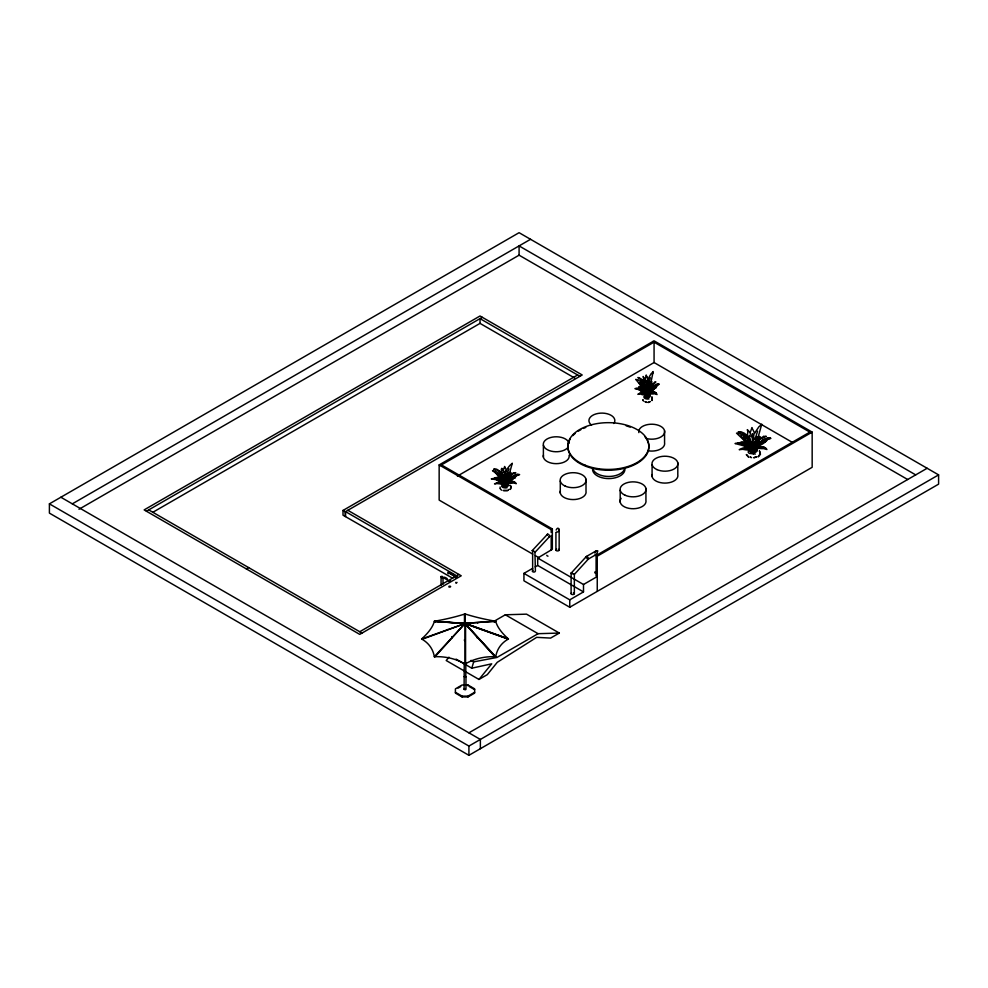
<?xml version="1.0" encoding="UTF-8"?>
<svg xmlns="http://www.w3.org/2000/svg" width="988" height="988" viewBox="0 0 988 988"><rect width="100%" height="100%" fill="white"/><g stroke="black" fill="none" stroke-linecap="round" stroke-linejoin="round"><path stroke-width="1.48" d="M747.916 431.67L747.286 429.644L750.028 432.324L752.448 438.61L752.708 441.735L750.151 444.884L751.485 446.243L750.695 446.057M753.301 450.726L749.46 443.97L750.25 442.056M649.758 383.628L649.536 384.048A23.416 9.151 72.5 0 0 648.412 388.161C645.473 389.84 647.98 381.109 651.339 381.973C653.278 379.8 649.82 387.765 648.634 388.58M643.509 378.972L644.917 384.542M645.25 388.679C644.114 390.445 646.436 392.977 647.918 390.89M508.289 479.625L509.499 473.82M650.919 391.47L651.092 391.137A14.684 10.819 -39.6 0 1 653.982 387.778L655.13 386.777M768.022 439.141C762.044 446.551 750.917 448.984 764.49 439.425M505.621 480.81C507.523 480.6 501.571 464.039 501.447 469.386M758.142 439.092L756.61 444.02L759.463 439.141L763.563 436.387M645.04 380.368L646.238 375.02L646.831 376.712M757.796 444.02L757.191 445.106L757.895 443.723M753.078 446.131L753.708 450.009M502.978 479.686C504.065 484.923 507.869 491.715 506.449 480.329C507.079 496.186 504.016 470.93 497.359 470.399M652.969 372.575L650.882 382.689M647.572 395.571L648.289 387.345M648.486 387.382L647.77 395.645L645.596 390.717L645.794 388.408A18.439 5.743 76.6 0 0 645.386 384.999M646.572 389.889L646.214 391.581M745.298 444.686L752.733 451.849L749.262 447.725L749.781 446.514L748.966 445.39L742.47 442.97M647.449 397.015L648.116 388.753M647.646 396.954L648.486 388.58M647.992 395.966L648.548 390.445M648.177 395.99L648.721 390.482M502.435 482.613C503.633 480.119 499.051 479.069 497.162 478.908M505.992 484.898L503.547 480.489L503.732 478.427A16.24 5.817 74.3 0 0 503.164 474.635M556.133 530.037C558.652 524.702 560.776 532.495 556.392 532.137M748.373 447.008L735.035 443.513L737.678 442.982M751.72 446.082L751.164 451.146L751.992 446.082M504.584 481.428L503.929 485.491L504.386 481.403L506.412 481.378L510.808 479.007M648.955 386.839C647.412 389.828 644.942 383.986 643.534 385.481M505.547 486.071C503.485 479.588 509.4 477.76 510.29 472.338M505.56 486.01L506.054 481.724M753.424 450.269L753.968 445.909M754.795 441.599L753.708 450.343L754.918 443.118A1.272 0.766 -32 0 1 755.314 442.859L756.956 441.574L759.34 436.338M509.153 478.563L507.783 481.119M753.239 451.812L754.14 443.303L756.425 438.203M647.399 396.67C647.041 391.446 651.734 388.321 655.229 384.851C657.193 383.221 661.972 384.209 657.588 384.653M647.622 396.645L648.252 391.297A18.649 3.162 83 0 1 648.906 389.198L649.19 388.84M505.757 486.022L506.152 481.428M505.757 485.726L506.14 481.391M506.177 485.12L506.918 480.18M506.375 485.145L507.116 480.205M750.127 432.868L751.954 427.594L752.733 429.582A2.853 2.421 4.4 0 1 753.004 429.829L754.61 433.3M754.029 450.689L754.721 446.131M754.289 450.713L754.98 446.156M441.056 585.489L441.093 576.412L442.649 576.486M508.993 478.353C509.746 479.538 502.114 478.019 504.67 481.329M652.537 384.196L651.648 385.295A18.439 14.314 29.5 0 0 649.894 389.136C647.041 387.852 659.663 379.886 654.723 382.294M500.126 486.998L500.101 488.443M503.188 470.56L504.658 466.472L505.239 467.966M501.719 482.058L498.767 479.884M652.87 373.192L653.105 371.55L651.475 373.489M768.207 438.944L770.541 438.203L767.565 438.153L762.761 439.759L756.87 445.551L754.215 446.329L755.487 442.204M760.204 453.801L758.364 456.456M505.942 481.28L506.35 480.971A16.598 3.026 82.5 0 1 506.968 479.094L507.079 478.958M760.587 438.388L756.178 444.168M648.758 395.249L651.055 386.296L654.587 382.307M753.177 451.393L754.696 446.341M753.721 450.158L754.363 446.564L753.708 446.453A1.445 0.667 -11.6 0 0 753.375 446.428C749.756 446.292 753.585 443.081 755.45 444.192A3.026 0.667 -4.5 0 0 755.771 444.217L756.919 445.403L757.648 444.316M756.265 444.155L759.933 439.302L766.318 436.313L763.749 436.4M755.005 439.401L757.586 431.151M650.413 384.826L649.869 386.555L648.622 387.111M756.783 449.861L755.178 449.849L756.549 444.279M534.928 551.502L535.397 571.138C535.039 573.102 530.507 571.558 532.977 570.323M639.372 386.938C636.111 386.259 646.535 389.939 644.769 388.914A18.649 13.857 38.3 0 0 641.916 384.295L641.706 384.036M747.83 431.954C745.94 439.623 752.35 443.13 751.399 450.293M648.202 395.385L648.523 394.743L649.079 396.015L648.61 394.817L650.018 394.842L649.017 396.176A3.038 1.334 86.1 0 0 648.795 396.534L647.758 397.892L647.054 394.644M501.373 469.621L502.126 477.97L505.486 484.923M509.623 472.832L512.303 463.236L510.388 465.002A3.507 3.186 -35.7 0 0 510.067 465.212C507.597 468.04 503.732 473.203 506.152 476.784M501.768 482.576L501.916 484.169L504.559 482.762M751.399 443.032L750.892 442.698A17.167 5.916 74.9 0 0 750.794 441.809M643.62 378.219L643.139 376.465L646.004 381.257L646.918 387.914M758.129 437.141L761.76 424.21L759.34 426.47A4.199 3.705 -30.9 0 0 758.945 426.717L753.955 434.103L753.226 440.129M508.894 475.314L509.153 474.475M650.326 377.712L649.709 379.911A23.416 9.966 -70.6 0 0 648.783 384.258M594.838 553.008L596.406 550.724L597.802 550.847L596.826 554.157L588.082 559.208A1.593 0.716 50.5 0 1 587.23 558.825M456.061 659.12L471.782 668.197L473.684 661.861L496.927 657.465L538.09 633.691L559.307 633.061L526.542 614.153L505.325 614.783L493.383 621.674M645.806 388.753L646.066 393.804M750.645 444.649L753.276 449.478M749.176 450.009C751.88 449.392 752.905 447.107 757.302 450.367L757.302 450.861C755.709 453.183 751.139 453.369 749.46 451.059L751.88 448.984L750.151 448.577M757.512 439.129L756.45 440.981M639.421 386.901C643.312 386.333 647.041 393.545 648.091 396.843M647.634 388.309C648.98 394.867 644.991 388.025 643.83 385.234M508.684 476.018L507.202 477.105M508.351 479.205L511.29 474.549M644.855 389.494L643.793 389.334L635.778 379.38L638.075 380.108M657.687 385.271C661.664 381.417 648.313 390.211 650.475 390.05A18.649 14.622 26.7 0 1 653.488 386.679L654.797 385.777M506.597 478.871L506.585 478.167A20.39 9.201 69.1 0 1 507.77 474.487L508.388 473.585M508.993 468.794L508.252 470.77A19.427 9.855 -65.4 0 0 507.14 474.672M648.783 390.803C650.66 394.595 652.809 384.394 657.316 384.801M758.352 445.712L764.49 440.66M647.696 395.78L645.226 390.112A14.684 8.694 58.7 0 0 644.547 388.803M754.079 450.775L755.079 449.861M508.178 478.637L509.265 476.846M513.007 478.624C507.536 483.774 509.191 478.056 513.711 476.191C514.958 474.87 521.108 474.092 517.379 475.302M651.808 400.424L652.055 397.497M652.006 400.548L651.919 396.707M504.609 479.773L504.436 480.934L505.313 481.23M650.153 390.655L650.672 383.962M751.905 450.306L755.808 445.934M646.732 388.235L645.93 389.149L646.325 395.286M511.265 481.774L506.486 484.095L508.289 484.108L507.017 485.318A3.05 1.655 86.4 0 0 506.733 485.639L506.399 486.01M508.746 478.476L510.055 475.87M647.622 395.682L650.215 390.532M449.54 573.583L448.157 573.645A1.272 0.976 36.7 0 1 447.712 572.954L448.132 572.114L449.083 572.435M503.127 478.686L505.597 484.812M657.292 385.752C655.637 388.469 644.831 397.028 654.55 388.247M507.202 480.699C508.252 482.873 512.154 480.106 513.674 478.34M649.622 383.875L650.104 383.048M751.164 443.143L751.646 450.232M756.759 449.997L755.203 451.751A4.57 2.445 83.3 0 0 754.857 452.183L753.301 453.788L753.214 452.158M442.97 577.498L441.784 577.733L441.056 576.634M466.324 624.972L466.719 623.873L508.03 638.693L507.276 639.372L508.03 638.693M503.719 478.772L504.201 485.948M748.534 450.886L748.175 452.208L749.213 453.393L755.388 454.035M753.091 449.577L749.213 444.378L743.754 442.748L739.234 442.908L741.457 442.019A2.631 0.877 14.7 0 1 741.593 441.834C746.866 441.191 751.016 446.551 753.474 450.503L758.167 443.908L763.823 440.129M757.117 445.205L767.417 439.203A3.977 1.766 -21 0 0 767.824 439.018C774.728 438.277 767.812 437.462 765.416 439.005M508.758 489.468L508.153 490.344M647.906 396.213L650.697 391.643M505.733 484.873L509.153 479.526M654.624 388.136L655.921 387.926L654.624 387.592M755.734 446.218L758.117 445.724M516.934 474.845L519.614 474.635L517.379 474.129L513.711 475.376L508.647 480.242L516.613 474.993M647.436 391.211L647.239 390.668A18.439 8.225 -69.4 0 0 646.238 387.395L645.72 386.567M510.401 475.376L513.34 472.906L515.761 472.659L512.71 473.697L509.376 476.698M434.325 621.267A54.55 10.782 -9.6 0 0 465.027 613.931A54.55 10.782 9.6 0 0 495.729 621.267A54.55 21.131 25.5 0 0 508.437 639.001A54.55 35.766 31.7 0 0 495.729 656.724A54.55 46.115 17.9 0 0 465.027 664.072A54.55 46.115 -17.9 0 0 434.325 656.724A54.55 35.766 -31.7 0 0 421.604 639.001A54.55 21.131 -25.5 0 0 434.325 621.267L463.533 623.317L463.533 625.046L465.027 625.404L466.509 625.046L466.509 623.317M649.227 391.656L651.574 389.445M503.238 480.316L505.844 484.972M756.252 438.437L756.919 437.647M513.945 477.933L516.835 475.808M508.425 479.39L511.241 477.933M506.856 484.318L509.252 481.23M508.956 479.798L513.809 475.907M509.561 480.946L514.378 476.772M448.935 657.181L446.206 660.527L478.97 679.448L487.294 674.643L497.236 662.331L536.657 637.346L550.6 638.087L559.307 633.061M478.97 679.448L491.703 663.825L471.782 668.197M754.573 450.158L757.957 446.045M747.484 440.327C747.471 440.45 755.61 441.772 754.116 445.823M571.113 593.627L571.113 573.176L586.316 556.54L596.406 550.724M571.113 573.176L574.349 574.386L573.534 573.806M646.72 396.978C648.153 394.867 653.216 389.198 655.797 392.866M510.191 489.295L511.018 487.072L510.216 485.54M510.388 489.418L511.278 487.047L510.426 485.404M494.506 621.847L495.507 621.489L494.963 622.107M532.223 550.612L535.348 551.971L549.55 536.583A1.68 0.753 50.7 0 0 549.316 535.397L548.809 534.718A1.593 0.716 50.7 0 0 547.661 534.051L532.223 550.612L532.977 550.711M574.3 574.448L588.416 559.01A1.68 0.753 50.5 0 0 588.169 557.825L587.662 557.158A1.593 0.716 50.5 0 0 586.514 556.491L586.316 556.54M639.397 393.459L637.878 394.336L639.767 394.076A3.038 2.89 -12.4 0 1 640.434 394.051C644.868 396.472 646.152 391.396 647.251 396.608M434.325 656.724L463.755 624.848L463.323 624.144L421.604 639.001M435.004 656.785L463.755 624.848L464.027 625.416M654.155 392.446L648.881 393.953L649.696 393.533A14.684 8.2 61.5 0 1 651.882 392.322L652.228 392.248M504.51 478.501L503.682 479.131L504.386 485.911M549.55 536.583L549.217 536.768A1.593 0.716 50.7 0 1 548.97 536.731M755.906 445.909L757.018 444.921M464.088 676.669L465.966 676.669L465.966 689.402L465.274 689.797L464.088 689.402L464.249 662.837M464.088 689.105L464.78 688.71M504.72 486.047L509.129 482.403M649.561 389.655L652.364 387.988M645.856 393.718L647.214 393.224M651.203 373.711C648.795 377.194 646.152 382.22 647.683 386.407M507.795 482.799L507.017 483.317L510.759 481.736M655.242 393.743C647.165 394.965 650.931 391.125 655.649 392.903A3.038 1.037 49.4 0 1 656.081 393.187L656.328 393.409M650.339 393.669L648.054 395.324M749.88 443.587L753.449 450.59L753.276 446.008M649.709 389.902C651.228 386.629 643.324 391.038 647.967 391.668M496.272 483.083L494.531 483.898L496.655 483.638A4.421 4.199 -15.5 0 1 497.409 483.601L503.225 484.256L499.582 483.021M763.465 442.192L761.18 443.698M513.686 478.18L515.403 477.76L514.168 477.513M754.029 450.269L756.697 448.317L762.65 447.749M502.423 484.972C499.706 487.442 505.473 488.492 507.202 487.702M639.52 393.335C641.842 390.47 646.547 395.879 644.732 393.619M449.009 586.242C447.811 587.885 452.306 586.909 449.948 586.094M756.042 448.651C753.832 449.182 765.342 443.933 764.7 448.651M761.513 447.688L757.685 448.132L759.155 447.218M741.037 448.96L739.209 449.664L741.877 449.392A6.052 5.829 -17 0 1 742.902 449.342C755.314 451.998 749.151 445.341 741.618 448.49M759.204 445.045L758.364 446.02M508.845 482.996L514.229 482.996M508.264 482.601C509.66 480.02 517.934 482.49 512.71 481.687M503.559 478.896L497.977 473.585M750.559 441.019L750.497 439.944A17.167 5.916 74.9 0 0 750.349 439.067M650.635 393.434L653.216 392.965M449.009 581.45L450.676 581.067L449.948 581.067M508.894 482.959L512.599 482.403M756.215 448.552L759.957 447.305M505.14 485.997L501.83 482.502M758.129 444.143L759.364 443.414M757.265 443.069L761.217 441.513M758.191 456.876L760.476 454.27L759.451 450.861M49.4 503.855L519.083 232.686L938.6 474.882L938.6 484.145L468.917 755.314L49.4 513.118L49.4 503.855L468.917 746.064L938.6 474.882M72.309 503.855L530.544 239.294M78.978 509.265L519.083 255.176L907.676 479.513M146.434 511.228L482.317 317.309M152.732 512.352L480.032 323.385L574.991 378.219M452.689 578.252L343.009 515.193L343.009 510.438L577.634 374.983M246.333 568.903L248.618 567.581M343.009 510.438L345.306 511.759L582.216 374.983L480.032 315.987L144.137 509.907L359.743 634.382L461.235 575.782L347.825 510.302M532.717 554.12L439.154 500.101L439.154 464.916L654.068 340.835L812.161 432.114L812.161 467.299L569.755 607.25L523.936 580.796L523.936 573.386L532.68 568.335M440.302 465.57L654.068 342.157L654.068 362.534L457.395 476.08M359.743 631.727L458.951 574.46M439.154 464.916L551.193 529.593L552.341 528.938L552.341 549.303L551.193 549.97L551.193 535.422M537.682 558.035L583.5 584.501L583.5 591.898L537.682 565.445L537.682 558.035L551.193 549.97M434.683 621.415L463.891 623.465L434.683 621.415L435.214 622.032M535.175 566.89L537.682 565.445M583.5 584.501L597.246 576.56L596.097 575.893L596.097 555.528L809.864 432.114M596.097 555.528L597.246 556.182L812.161 432.114M523.936 573.386L569.755 599.84L583.5 591.898M495.359 656.6L466.151 624.922L494.827 656.6M458.062 688.117L460.717 686.586M455.406 692.292L462.051 696.132L468.003 696.132L474.648 692.292M468.003 696.923L474.648 693.094L474.648 688.858L468.003 685.017L462.051 685.017L455.406 688.858L455.406 693.094L462.051 696.923L468.003 696.923L468.003 696.132M468.917 732.824L927.139 468.275M507.338 479.97L508.227 479.674L506.906 484.157M510.561 479.131L511.451 478.686M756.549 456.765L753.893 457.58M756.586 456.975L753.906 457.802M754.005 449.985C756.944 447.28 759.389 448.91 764.379 448.651M756.4 448.49L755.697 448.799M636.741 388.235L634.926 388.642L636.988 388.877M750.398 441.488L746.916 436.992L742.111 433.127A3.816 1.667 33.4 0 1 741.741 432.868L738.061 432.102L741.086 431.805L744.458 433.287L747.805 436.079L750.312 439.882M455.863 582.315L456.098 583.34L457.036 582.401M747.57 440.265L752.436 445.6M496.532 469.794L493.654 469.139L496.606 469.164L500.089 471.449L503.398 476.055L503.806 478.204M596.406 554.466L595.258 554.577M759.439 447.082L765.021 447.626A4.668 1.507 42.2 0 1 765.638 447.959L766.898 449.565L765.416 448.676M493.358 478.488L491.283 478.884L495.865 479.637L501.62 482.107M422.012 639.322L463.323 624.144M496.729 482.823L500.669 482.44L503.102 483.787M465.595 624.762L464.817 624.885M764.218 441.513L765.749 441.475L764.169 441.179M507.536 490.443L503.732 490.554M507.56 490.628L503.127 490.493M646.658 393.99L647.35 393.261M503.065 482.663L503.386 482.613A13.326 2.939 -80.8 0 1 504.189 483.243L505.14 485.701M506.239 478.674L504.893 478.192L505.844 475.006L508.4 472.795L511.092 472.795L510.216 472.449M737.937 442.908L745.557 444.279L752.967 450.405L747.348 446.107L741.58 443.822M509.475 482.268L512.834 481.885M652.031 392.285L652.759 392.174M510.537 481.774L511.339 481.662M505.288 483.75C494.914 488.319 517.428 486.145 505.288 483.75L506.029 486.528L505.239 480.971L506.226 486.652M748.941 447.749L747.323 447.885L741.803 444.02A4.656 3.544 84.2 0 0 741.494 443.822M504.584 482.762L505.646 483.169L504.337 483.379M639.681 388.827L639.038 388.877M496.902 478.933L495.198 478.958L496.149 479.427A3.125 2.396 80.1 0 1 496.631 479.686L500.768 482.601M751.967 448.997L752.967 451.318M571.163 573.114L572.719 573.46M759.686 447.329L760.711 447.28M751.473 448.947L752.708 451.306M495.037 621.23L465.83 623.28L495.729 621.267M504.053 483.391L502.299 482.799M645.695 393.076L645.757 393.063A14.684 2.248 -83.7 0 1 646.362 393.804L646.523 394.064M741.432 443.069L740.358 443.18M753.362 443.303L754.19 443.365M654.389 392.434L655.229 392.545M503.176 480.39L501.793 480.119L496.532 473.857M749.559 443.995L747.941 443.896M762.995 447.737L765.132 448.577M639.915 388.803C644.09 388.482 644.188 392.631 645.979 393.879M744.742 448.515L750.201 449.503M514.476 482.996L516.193 483.712L515.403 482.601M464.471 614.919L465.113 614.919M464.928 625.169L465.57 625.169L465.57 663.837M464.928 640.076L464.274 640.076L464.928 640.669M464.928 663.837L465.57 663.714M493.963 478.377L499.792 479.896L505.152 484.824M498.866 483.009L499.854 483.033M655.464 393.743L657.008 394.583L656.452 393.557M750.176 444.896L748.731 444.822L747.052 443.044M637.26 388.123L642.126 389.803L647.066 395.509M646.337 391.754L646.201 396.336M754.486 449.824L752.325 449.861L753.041 452.01M641.669 393.422L642.521 393.471M502.657 479.513L498.051 477.735L494.519 477.784L498.409 477.328L504.152 481.045L501.398 479.304L496.248 473.524M638.779 388.864L638.162 388.815L639.051 389.371A3.038 2.075 81.2 0 1 639.483 389.667L644.633 393.533M751.25 448.947L748.583 448.231L748.731 449.219M506.399 484.132L504.794 484.046L505.325 485.516M495.099 471.202L492.506 470.609L496.458 473.771M653.019 392.952L653.76 393.039M642.286 393.446L645.362 394.397M761.229 447.663L762.279 447.799M504.176 481.218L503.3 480.995M648.424 394.867L647.066 394.644M636.729 388.827L644.102 392.421L641.373 389.939M513.093 481.724L514.748 482.243A3.149 1.161 42.2 0 1 515.217 482.49L515.378 482.589M495.433 471.251L499.52 473.413L502.336 476.204M751.386 445.823L749.966 445.156M645.337 390.643C643.336 390.137 637.791 381.739 639.73 382.813M638.371 380.17L641.99 382.689L644.756 386.357M647.387 390.186L647.597 395.879C641.953 383.418 648.338 393.953 645.349 390.803A18.649 11.313 -57.3 0 0 643.015 388.148L642.62 387.889M496.421 479.205L501.62 481.712M745.162 442.562L750.547 445.996M646.535 402.425L645.905 402.215A2.791 1.618 0 0 1 644.991 401.573M467.126 624.181L508.437 639.001M466.719 624.255L508.03 639.063M503.411 476.821L504.028 477.537A15.228 8.015 -64 0 1 505.226 480.427C504.51 480.069 496.692 471.745 505.127 477.698M499.187 477.772L500.175 478.18M759.402 436.721L760.439 437.202L757.179 436.931L754.153 438.746L752.671 441.142L752.844 443.192M639.434 389.099L640.693 389.655A14.684 11.794 -17.6 0 1 643.843 391.878L644.09 392.187M741.531 436.054L740.839 435.745L746.471 442.365M750.213 456.925L750.942 457.271M499.903 478.056L503.485 480.971M748.558 457.123L746.286 454.628M642.002 387.543L642.855 388.025M744.544 444.279L745.582 444.847M744.31 436.82L744.989 437.178M753.523 451.244L750.361 449.552M645.596 388.951L644.46 388.173L643.645 381.739C643.126 378.565 634.222 376.008 639.557 378.54M915.691 474.882L519.083 245.913L519.083 255.176M652.92 341.502L811.012 432.769M654.068 362.534L792.561 442.488M579.919 376.305L480.032 318.63L480.032 323.385M441.451 464.916L552.341 528.938M535.385 555.664L539.399 557.973M456.654 575.782L345.541 511.623L345.541 516.391M443.291 577.622L448.478 580.623M505.325 614.783L538.09 633.691M477.933 622.811L477.463 622.872M471.066 660.342L473.684 661.861M469.337 686.586L474.648 689.649M148.719 509.907L362.028 633.061M60.861 497.236L480.366 739.444L480.366 748.706M655.242 392.557L655.896 393.162M745.125 437.252L746.595 438.166M503.287 483.972L506.585 485.96M750.312 444.637L749.163 442.933M500.41 475.006L501.422 475.784M501.546 490.209L500.274 488.801M645.485 394.521L648.35 396.806M748.385 456.715L746.619 454.566M743.519 436.857L749.596 443.698M745.718 435.091L750.411 440.92M644.201 392.236L647.091 395.608M750.559 441.426L751.201 442.044M499.656 471.745L503.682 477.933M639.94 378.898L645.497 386.716L647.572 397.053M454.863 576.646L454.307 576.103A9.053 5.224 60 0 0 450.664 574.003L456.357 577.511A10.028 5.792 60 0 0 452.492 573.954M505.461 468.164L506.968 471.894M751.041 441.858L752.683 444.798M466.509 625.046L495.729 656.724M640.669 382.838L641.298 383.554M747.731 443.847L736.517 433.127L739.827 433.905A4.026 2.742 24.6 0 1 740.247 433.954L745.495 436.548L749.46 440.413M642.274 380.812L642.879 381.541M647.029 376.934L648.659 382.097M643.41 400.992L642.83 399.967M502.386 478.81L503.263 480.168M759.5 451.331L760.217 452.924M463.323 624.515L463.718 625.243M750.732 442.13L751.09 442.859M643.04 399.881L643.373 400.535M645.04 389.741L647.498 395.966M644.966 384.715L645.806 387.679M751.004 442.587L753.078 450.565L752.942 446.008L753.486 449.935M646.35 394.051L647.066 396.596M647.128 394.422L647.967 397.534M749.46 435.239L749.707 436.19M502.633 472.276L502.818 473.054M749.756 436.4L749.941 437.165M645.843 387.778L645.757 387.407A23.416 18.896 -15 0 0 643.447 382.319M644.732 381.479L644.917 382.356M647.955 396.41L647.239 391.273L647.807 396.349M646.757 380.281L646.881 382.195A18.649 1.457 86.8 0 1 647.004 384.11M752.51 433.609L752.77 437.857M505.041 471.153L505.14 472.857A16.598 1.087 87.4 0 1 505.226 474.573M647.152 390.174L647.362 395.892M505.3 480.23L505.448 484.812M505.609 481.761L505.708 484.799M677.805 462.792L677.805 474.697A12.955 7.484 0 0 1 664.813 483.095A12.955 7.484 0 0 1 652.105 474.561M664.566 430.793L664.566 442.698A12.955 7.484 0 0 1 647.683 450.713M652.08 464.607L652.08 476.512M645.93 488.43L645.93 500.336A12.955 7.484 0 0 1 631.246 508.659A12.955 7.484 0 0 1 621.131 498.31M620.192 490.246L620.192 502.151M597.246 556.182L597.246 591.367M586.008 479.279L586.008 491.184A12.955 7.484 0 0 1 573.028 499.57A12.955 7.484 0 0 1 560.307 491.048M574.349 574.386L574.349 593.615M569.755 599.84L569.755 607.25M560.282 481.094L560.282 493M559.159 529.222L559.159 549.995M555.923 532.544L555.923 549.995M551.193 529.593L551.193 532.507M543.388 445.18L543.388 457.086M532.631 550.637L532.643 570.471M468.917 746.064L468.917 755.314M468.003 685.017L468.003 685.82M465.805 662.837L465.805 676.941M465.113 623.218L465.113 614.178L464.471 614.178L464.471 623.218M465.027 613.931L465.027 622.971M465.027 624.181L465.027 664.072M462.051 696.132L462.051 696.923M443.007 577.276L443.007 584.204M345.306 511.759L345.306 516.514M596.406 573.373A1.618 0.939 0 0 1 594.899 572.793A1.618 0.939 0 0 1 595.258 571.78M586.427 557.874A1.68 0.753 50.5 0 1 586.18 556.689M573.534 592.812A1.618 0.939 0 0 1 573.88 594.282L573.546 594.43A1.618 0.939 0 0 1 571.447 594.196A1.618 0.939 0 0 1 571.583 592.961M558.689 549.34A1.618 0.939 0 0 1 558.578 550.711A1.618 0.939 0 0 1 556.219 550.538A1.618 0.939 0 0 1 556.726 549.192M547.389 535.076A1.68 0.753 50.7 0 1 547.327 534.249M548.019 556.158A1.618 0.939 0 0 1 546.821 555.256M451.133 573.324A10.028 5.792 60 0 1 451.812 573.596M444.526 577.165A10.176 5.879 60 0 1 445.205 577.437M445.884 577.795A10.176 5.879 60 0 1 447.255 578.733M624.391 469.535A16.203 9.349 0 0 1 608.731 476.475A16.203 9.349 0 0 1 593.084 469.535M624.935 469.238A16.203 9.349 0 0 1 608.731 478.587A16.203 9.349 0 0 1 592.541 469.238M644.991 436.857A40.508 23.379 0 0 1 610.312 470.202A40.508 23.379 0 0 1 570.237 438.944M572.842 435.597A40.508 23.379 0 0 1 575.078 433.522M578.375 431.126A40.508 23.379 0 0 1 580.87 429.669M583.34 428.446A40.508 23.379 0 0 1 585.798 427.421M626.207 425.853A40.508 23.379 0 0 1 630.183 427.137M507.338 478.241A13.313 2.853 -81.1 0 1 507.597 476.932M647.844 394.41A2.729 1.568 0 0 1 650.092 396.546A2.729 1.568 0 0 1 645.942 397.25A2.729 1.568 0 0 1 645.843 394.743M649.017 398.868A3.619 2.087 0 0 1 644.719 398.263A3.619 2.087 0 0 1 644.621 395.719M649.771 401.671A2.754 1.593 0 0 1 647.967 402.301M646.547 402.215A2.754 1.593 0 0 1 645.399 401.721M650.153 401.499A2.791 1.618 0 0 1 647.98 402.511M648.708 389.741A14.684 2.161 -84 0 1 649.079 386.814M643.349 386.888A14.684 8.694 58.7 0 1 643.768 387.518M751.596 457.654A3.31 1.914 0 0 1 750.164 457.148M568.174 447.194A12.955 7.484 0 0 1 547.401 449.738A12.955 7.484 0 0 1 550.378 437.598A12.955 7.484 0 0 1 569.113 443.365M569.113 455.27A12.955 7.484 0 0 1 556.133 463.656A12.955 7.484 0 0 1 543.412 455.122M591.528 425.087A12.955 7.484 0 0 1 600.321 413.157A12.955 7.484 0 0 1 613.82 423.506M638.828 432.608A12.955 7.484 0 0 1 652.389 424.223A12.955 7.484 0 0 1 664.331 433.386A12.955 7.484 0 0 1 646.621 438.586M649.042 391.742L646.51 395.645L649.005 391.841M455.419 577.758L457.321 577.177L455.419 577.758M507.412 481.415L504.423 484.787L507.412 481.415M452.121 636.815L452.109 637.556L452.121 636.815M644.682 393.063L647.029 397.003L644.67 393.002M477.328 637.161L477.34 637.902L477.328 637.161M447.527 629.554L446.86 630.134L447.527 629.554M483.181 630.245L482.527 630.035L483.181 630.245M585.279 465.262A40.508 23.379 0 0 0 648.721 447.972A40.508 23.379 0 0 0 591.071 424.902A40.508 23.379 0 0 0 585.279 465.262M656.958 469.596A12.955 7.484 0 0 0 677.768 464.743A12.955 7.484 0 0 0 660.095 456.765A12.955 7.484 0 0 0 656.958 469.596M625.071 495.235A12.955 7.484 0 0 0 645.893 490.381A12.955 7.484 0 0 0 628.22 482.403A12.955 7.484 0 0 0 625.071 495.235M565.161 486.084A12.955 7.484 0 0 0 585.983 481.23A12.955 7.484 0 0 0 568.298 473.24A12.955 7.484 0 0 0 565.161 486.084"/></g></svg>
